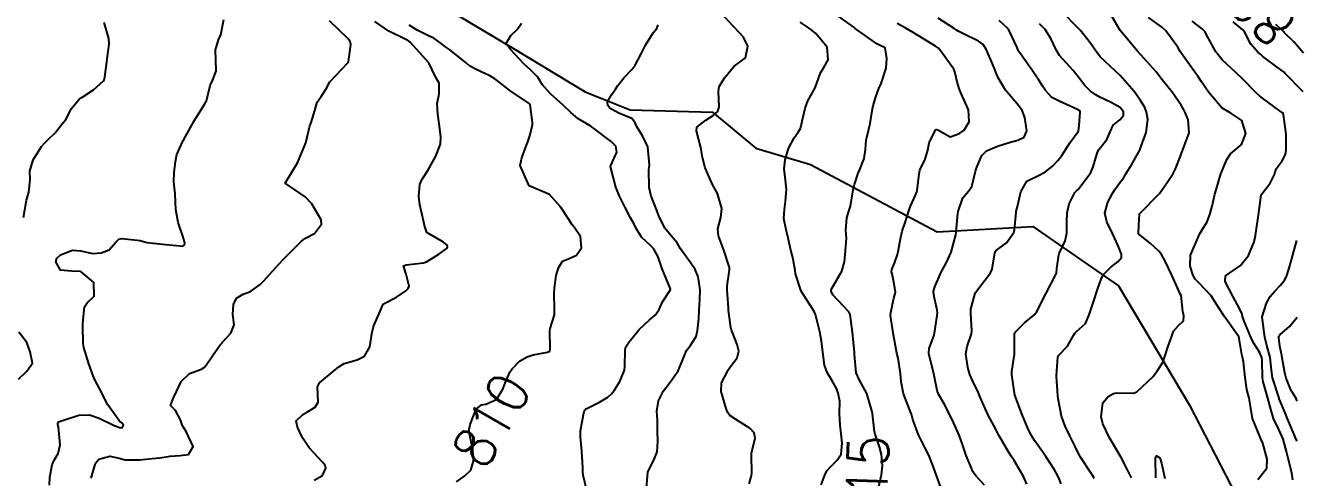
# Model space of a CAD drawing. Header units: metres. Extents: x 307586 to 320046, y 7427249 to 7434250.
# Drawn here: x 319369 to 319494, y 7428628 to 7428672.5 of the extents above; entities that cross this region are included whole.
import ezdxf
from ezdxf.enums import TextEntityAlignment as Align

# ---------------------------------------------------------------- set-up
doc = ezdxf.new("R2010")
doc.units = ezdxf.units.M
doc.header["$MEASUREMENT"] = 0
for name, color, linetype in [('Cotas', 45, 'Continuous'), ('Curvas de Nivel 1m', 11, 'Continuous'), ('Curvas de Nivel 5m', 15, 'Continuous'), ('Hidrografia', 140, 'Continuous')]:
    doc.layers.add(name, color=color, linetype=linetype)
doc.styles.add('Style-STANDARD', font='STANDARD.shx')

msp = doc.modelspace()

# ---------------------------------------------------------------- linework, layer by layer
at = {"layer": 'Curvas de Nivel 1m', "flags": 128}
for points, elevation in [([(319440.17, 7428627.43), (319440.39, 7428628.25), (319440.41, 7428628.46), (319440.37, 7428630.3), (319440.39, 7428630.46), (319440.74, 7428631.94), (319440.65, 7428632.46), (319440.24, 7428632.89), (319439.26, 7428633.49), (319438.25, 7428634.17), (319438.04, 7428634.49), (319437.91, 7428634.84), (319437.4, 7428636.5), (319437.42, 7428637.37), (319438.02, 7428638.49), (319438.12, 7428638.67), (319438.31, 7428638.99), (319438.97, 7428639.83), (319439.13, 7428640.48), (319438.99, 7428641.13), (319438.44, 7428642.49), (319438.41, 7428642.55), (319438.36, 7428642.8), (319438.13, 7428644.49), (319438.11, 7428644.76), (319437.98, 7428646.49), (319437.98, 7428646.92), (319438.23, 7428648.49), (319438.22, 7428648.7), (319437.62, 7428650.5), (319437.15, 7428651.82), (319437.06, 7428652.5), (319437.36, 7428653.62), (319437.46, 7428654.5), (319437.04, 7428655.98), (319436.76, 7428656.51), (319436.53, 7428656.93), (319435.83, 7428658.52), (319435.56, 7428659.52), (319435.4, 7428660.52), (319434.97, 7428662.15), (319435.02, 7428662.53), (319435.89, 7428663.22), (319436.6, 7428663.66), (319437.08, 7428664.04), (319437.22, 7428664.5), (319437.13, 7428666.01), (319437.2, 7428666.5), (319437.76, 7428667.39), (319438.66, 7428668.49), (319439.8, 7428669.35), (319440.04, 7428670.47), (319439.59, 7428671.36), (319438.71, 7428672.33), (319438.56, 7428672.49), (319436.73, 7428674.45)], 813), ([(319477.75, 7428628.01), (319477.32, 7428628.88), (319476.74, 7428630.02), (319476.22, 7428630.91), (319475.55, 7428632.04), (319474.94, 7428633.35), (319474.77, 7428634.04), (319474.93, 7428635.39), (319475.47, 7428636.04), (319475.99, 7428636.33), (319476.29, 7428636.39), (319477.96, 7428636.34), (319478.29, 7428636.47), (319479.9, 7428637.99), (319480.07, 7428638.22), (319480.31, 7428638.59), (319480.88, 7428639.42), (319481.04, 7428639.97), (319481.35, 7428640.97), (319481.71, 7428641.97), (319481.88, 7428642.44), (319482.37, 7428643.02), (319482.87, 7428643.45), (319482.9, 7428643.95), (319482.81, 7428644.38), (319482.63, 7428645.96), (319482.56, 7428646.11), (319482.41, 7428646.41), (319481.72, 7428647.97), (319481.03, 7428649.39), (319480.7, 7428649.98), (319480.46, 7428650.32), (319479.6, 7428651.12), (319478.47, 7428651.98), (319478.45, 7428652.01), (319478.44, 7428652.04), (319478.49, 7428652.91), (319478.56, 7428653.95), (319478.59, 7428654.01), (319480.52, 7428655.98), (319481.33, 7428657.17), (319481.85, 7428657.97), (319482.09, 7428658.43), (319482.57, 7428659.66), (319482.64, 7428659.89), (319482.67, 7428659.96), (319482.75, 7428660.13), (319483.42, 7428661.95), (319483.32, 7428663.24), (319483.04, 7428663.95), (319482.9, 7428664.23), (319482.63, 7428664.68), (319481.77, 7428665.97), (319480.66, 7428667.35), (319480.38, 7428667.7), (319480.15, 7428667.99), (319478.69, 7428669.62), (319478.33, 7428670.01), (319476.71, 7428671.95), (319476.65, 7428672.03), (319476.55, 7428672.2), (319475.46, 7428674.04)], 821), ([(319368.79, 7428653.64), (319369.08, 7428655.32), (319369.32, 7428656.13), (319369.45, 7428657.32), (319369.41, 7428658.2), (319369.73, 7428659.31), (319370.56, 7428660.6), (319370.88, 7428660.98), (319371.21, 7428661.29), (319371.89, 7428661.97), (319372.59, 7428662.83), (319372.79, 7428663.07), (319372.95, 7428663.28), (319373.52, 7428664.36), (319374.25, 7428665.26), (319374.46, 7428665.41), (319374.62, 7428665.5), (319375.68, 7428666.2), (319376.64, 7428667.06), (319376.72, 7428667.16), (319376.75, 7428667.23), (319376.99, 7428668.9), (319377.03, 7428669.23), (319377.21, 7428670.69), (319377.17, 7428671.23), (319376.71, 7428672.8)], 806), ([(319371.34, 7428627.29), (319371.37, 7428628.09), (319371.62, 7428629.29), (319371.76, 7428629.71), (319372.19, 7428630.41), (319372.4, 7428631.28), (319372.23, 7428633.04), (319372.16, 7428633.28), (319372.15, 7428633.36), (319372.24, 7428633.52), (319372.63, 7428633.66), (319374.24, 7428634.19), (319375.27, 7428634.21), (319376.24, 7428633.89), (319377.64, 7428633.22), (319378.23, 7428632.97), (319378.5, 7428632.94), (319378.62, 7428633.2), (319378.45, 7428633.42), (319378.24, 7428633.61), (319377.07, 7428635.22), (319376.28, 7428636.75), (319376.03, 7428637.23), (319375.75, 7428637.78), (319375.2, 7428639.24), (319374.72, 7428640.84), (319374.66, 7428641.25), (319374.61, 7428642.98), (319374.61, 7428643.25), (319374.78, 7428644.83), (319375.06, 7428645.24), (319375.73, 7428645.89), (319375.7, 7428647.24), (319374.41, 7428648.32), (319373.49, 7428648.34), (319372.41, 7428648.45), (319371.95, 7428649.28), (319372.07, 7428649.64), (319372.43, 7428649.96), (319373.59, 7428650.42), (319374.43, 7428650.36), (319375.57, 7428650.1), (319376.43, 7428650.15), (319377.22, 7428650.44), (319377.88, 7428651.22), (319378.16, 7428651.5), (319378.45, 7428651.58), (319380.27, 7428651.36), (319380.44, 7428651.3), (319380.95, 7428651.17), (319382.44, 7428651.01), (319384.15, 7428650.85), (319384.44, 7428650.82), (319384.62, 7428650.95), (319384.66, 7428651.13), (319384.45, 7428651.81), (319383.99, 7428653.14), (319383.78, 7428654.43), (319383.75, 7428655.14), (319383.69, 7428655.95), (319383.58, 7428657.15), (319383.61, 7428658.07), (319383.74, 7428659.15), (319383.87, 7428659.83), (319384.47, 7428661.14), (319384.5, 7428661.2), (319384.57, 7428661.3), (319385.22, 7428662.49), (319385.57, 7428663.13), (319386.61, 7428664.81), (319386.72, 7428665), (319386.77, 7428665.11), (319387.14, 7428666.6), (319387.39, 7428667.1), (319387.74, 7428668.02), (319387.71, 7428669.1), (319387.66, 7428670.11), (319387.97, 7428671.1), (319388.18, 7428671.6), (319388.49, 7428673.09)], 807), ([(319375.43, 7428627.98), (319375.8, 7428629.23), (319375.91, 7428629.5), (319376.19, 7428629.85), (319377.26, 7428630.15), (319378.19, 7428629.95), (319378.78, 7428629.79), (319380.19, 7428629.78), (319381.43, 7428629.92), (319382.19, 7428630), (319383.2, 7428630.15), (319384.19, 7428630.23), (319385.01, 7428630.31), (319385.48, 7428631.12), (319384.77, 7428632.58), (319384.41, 7428633.13), (319384.24, 7428633.73), (319383.75, 7428634.64), (319383.25, 7428635.15), (319383.53, 7428635.88), (319384.14, 7428637.13), (319384.29, 7428637.5), (319385.12, 7428638.29), (319386.3, 7428638.7), (319386.55, 7428638.86), (319386.74, 7428639.11), (319387.39, 7428640.03), (319388.14, 7428641.09), (319388.21, 7428641.2), (319388.33, 7428641.35), (319389.17, 7428642.25), (319389.5, 7428643.07), (319389.38, 7428644.1), (319389.44, 7428645.07), (319389.74, 7428645.71), (319390.39, 7428646.1), (319391.1, 7428646.34), (319392.07, 7428647.04), (319392.24, 7428647.21), (319392.41, 7428647.4), (319393.87, 7428649.02), (319394.43, 7428649.59), (319395.13, 7428650.31), (319395.82, 7428651), (319396.13, 7428651.31), (319396.45, 7428651.55), (319397.39, 7428652.05), (319398.11, 7428652.97), (319398.06, 7428653.39), (319397.15, 7428654.98), (319396.5, 7428655.66), (319394.52, 7428657.01), (319395.74, 7428659), (319396.56, 7428660.99), (319396.94, 7428662.64), (319397.08, 7428662.99), (319397.43, 7428664.16), (319397.67, 7428664.98), (319398.06, 7428665.53), (319398.63, 7428666.37), (319398.81, 7428666.8), (319398.92, 7428666.97), (319400.66, 7428668.82), (319400.72, 7428668.88), (319400.74, 7428668.94), (319400.98, 7428670.63), (319400.92, 7428670.94), (319400.69, 7428671.24), (319398.89, 7428672.97)], 808), ([(319397.37, 7428627.78), (319398.18, 7428628.24), (319398.53, 7428628.96), (319398.47, 7428629.25), (319398.19, 7428629.57), (319396.88, 7428630.98), (319396.22, 7428631.97), (319395.72, 7428633), (319395.6, 7428633.63), (319396.25, 7428634.25), (319396.71, 7428634.52), (319397.46, 7428634.98), (319397.76, 7428635.48), (319397.71, 7428636.98), (319397.9, 7428637.36), (319398.29, 7428637.69), (319399.79, 7428638.95), (319400.31, 7428639.27), (319401.6, 7428639.64), (319402.31, 7428640), (319402.86, 7428640.91), (319403.06, 7428642.19), (319403.22, 7428642.91), (319403.88, 7428644.41), (319404.06, 7428644.89), (319404.17, 7428645.1), (319404.38, 7428645.25), (319405.46, 7428645.8), (319406.4, 7428646.42), (319406.63, 7428646.64), (319406.71, 7428646.87), (319406.41, 7428648.07), (319406.15, 7428648.87), (319406.35, 7428648.95), (319406.42, 7428648.96), (319408.11, 7428649.17), (319408.43, 7428649.28), (319409.63, 7428650.03), (319410.44, 7428650.62), (319410.49, 7428650.77), (319410.49, 7428650.82), (319410.44, 7428650.92), (319410.09, 7428651.19), (319408.46, 7428652.17), (319408.24, 7428652.85), (319408.16, 7428653.17), (319407.76, 7428654.86), (319407.68, 7428655.68), (319407.78, 7428656.86), (319407.98, 7428657.4), (319408.54, 7428658.24), (319408.89, 7428658.84), (319409.31, 7428659.59), (319409.8, 7428660.83), (319409.83, 7428661.57), (319409.68, 7428662.83), (319409.54, 7428663.78), (319409.47, 7428664.84), (319409.68, 7428665.78), (319409.67, 7428666.83), (319409.29, 7428667.48), (319408.66, 7428668.85), (319406.82, 7428670.87), (319406.68, 7428670.98), (319406.47, 7428671.09), (319404.7, 7428671.97), (319403.35, 7428672.91)], 809), ([(319424.17, 7428626.9), (319423.83, 7428628.3), (319423.81, 7428628.66), (319423.8, 7428629.04), (319423.71, 7428630.66), (319423.58, 7428632.02), (319423.57, 7428632.66), (319423.85, 7428634.26), (319423.96, 7428634.65), (319424.1, 7428634.81), (319424.26, 7428634.89), (319425.44, 7428635.46), (319426.27, 7428635.97), (319426.63, 7428636.28), (319426.89, 7428636.62), (319427.42, 7428637.49), (319427.88, 7428638.61), (319427.93, 7428638.99), (319427.95, 7428640.61), (319428.03, 7428640.92), (319428.34, 7428641.39), (319429.33, 7428642.6), (319430.36, 7428643.58), (319430.92, 7428644.02), (319431.29, 7428644.57), (319431.62, 7428645.33), (319432.4, 7428646.49), (319432.43, 7428646.53), (319432.44, 7428646.56), (319432.43, 7428646.59), (319432.4, 7428646.67), (319431.6, 7428648.57), (319431.18, 7428649.83), (319430.75, 7428650.58), (319430.46, 7428650.89), (319429.58, 7428651.71), (319429.01, 7428652.6), (319428.83, 7428652.96), (319428.48, 7428653.61), (319427.95, 7428654.62), (319427.39, 7428655.74), (319427.04, 7428656.62), (319426.54, 7428658.51), (319426.51, 7428658.63), (319426.51, 7428658.66), (319426.54, 7428658.73), (319427.13, 7428660.06), (319427.05, 7428660.63), (319426.58, 7428661.11), (319424.71, 7428662.53), (319424.59, 7428662.61), (319424.57, 7428662.62), (319424.53, 7428662.65), (319423.31, 7428663.38), (319422.61, 7428663.96), (319421.87, 7428664.69), (319420.63, 7428665.79), (319419.8, 7428666.71), (319419.36, 7428667.43), (319418.66, 7428668.14), (319417.99, 7428668.74), (319416.68, 7428670.15), (319416.24, 7428670.76), (319416.7, 7428671.52), (319417.33, 7428672.12), (319417.75, 7428672.74)], 811), ([(319430.01, 7428626.58), (319430.18, 7428628.58), (319430.85, 7428629.93), (319431.1, 7428630.57), (319431.16, 7428631.64), (319431.13, 7428632.57), (319431.13, 7428633.69), (319431.08, 7428634.57), (319431.24, 7428635.6), (319431.73, 7428636.57), (319431.96, 7428636.89), (319432.29, 7428637.31), (319433.16, 7428638.55), (319433.51, 7428639.34), (319434, 7428640.54), (319434.34, 7428641.01), (319434.93, 7428641.94), (319435.08, 7428642.52), (319435.19, 7428643.7), (319435.24, 7428644.52), (319435.32, 7428645.58), (319435.34, 7428646.52), (319435.13, 7428647.8), (319434.86, 7428648.53), (319434.43, 7428649.13), (319433.4, 7428650.55), (319433.06, 7428651.15), (319432.47, 7428651.82), (319431.86, 7428652.57), (319431.27, 7428653.79), (319430.98, 7428654.58), (319430.51, 7428655.74), (319430.31, 7428656.58), (319430.29, 7428658.33), (319430.32, 7428658.58), (319430.34, 7428658.79), (319430.18, 7428660.59), (319429.65, 7428661.66), (319429.09, 7428662.6), (319428.95, 7428662.95), (319428.6, 7428663.38), (319427.34, 7428663.88), (319426.61, 7428664.28), (319426.42, 7428664.44), (319426.25, 7428664.64), (319426.23, 7428665.02), (319426.63, 7428665.69), (319427.02, 7428666.24), (319427.25, 7428666.62), (319427.87, 7428667.39), (319428.66, 7428668.21), (319428.94, 7428668.61), (319429.54, 7428669.74), (319429.97, 7428670.59), (319430.71, 7428671.8), (319431.06, 7428672.22), (319431.2, 7428672.58)], 812), ([(319447.23, 7428627.32), (319447.63, 7428628.38), (319447.82, 7428628.74), (319448.19, 7428629.14), (319448.8, 7428629.76), (319449.21, 7428630.36), (319449.31, 7428631.44), (319449.22, 7428632.36), (319449.09, 7428633.2), (319449.04, 7428634.36), (319449.06, 7428635.57), (319448.91, 7428636.36), (319448.74, 7428636.82), (319448.3, 7428637.62), (319447.82, 7428638.37), (319447.57, 7428639.12), (319447.41, 7428640.38), (319447.27, 7428641.45), (319447.11, 7428642.38), (319446.68, 7428644.08), (319446.54, 7428644.39), (319446.38, 7428644.65), (319445.26, 7428646.4), (319444.72, 7428648.1), (319444.69, 7428648.41), (319444.44, 7428649.68), (319444.25, 7428650.41), (319443.93, 7428651.88), (319443.8, 7428652.42), (319443.58, 7428653.52), (319443.62, 7428654.42), (319443.73, 7428655.19), (319443.82, 7428656.42), (319443.71, 7428657.59), (319443.6, 7428658.42), (319443.69, 7428659.29), (319444.01, 7428660.42), (319444.58, 7428661.47), (319444.98, 7428662.01), (319445.19, 7428662.4), (319445.47, 7428663.53), (319445.65, 7428664.4), (319445.92, 7428665.1), (319446.64, 7428666.39), (319447.18, 7428667.86), (319447.49, 7428668.38), (319447.92, 7428669.14), (319447.83, 7428670.38), (319446.71, 7428671.72), (319446.34, 7428672.02), (319445.86, 7428672.4), (319445.16, 7428672.85)], 814), ([(319459.02, 7428627.08), (319458.58, 7428628.24), (319458.2, 7428629.34), (319457.82, 7428630.25), (319457.4, 7428631.08), (319456.82, 7428632.26), (319456.26, 7428633.75), (319456.11, 7428634.27), (319456.02, 7428634.52), (319455.35, 7428636.28), (319455.11, 7428637.47), (319455.05, 7428638.28), (319454.8, 7428639.81), (319454.69, 7428640.29), (319454.35, 7428642.09), (319454.32, 7428642.25), (319454.31, 7428642.29), (319454.06, 7428643.98), (319454.08, 7428644.29), (319454.4, 7428645.7), (319454.53, 7428646.16), (319454.54, 7428646.29), (319454.41, 7428647.09), (319454.21, 7428648.08), (319454.17, 7428648.29), (319454.19, 7428648.53), (319454.44, 7428649.15), (319454.73, 7428650), (319454.8, 7428650.29), (319455.06, 7428651.69), (319455.21, 7428652.28), (319455.53, 7428653.24), (319455.87, 7428654.28), (319456.02, 7428654.76), (319456.52, 7428655.84), (319456.65, 7428656.14), (319456.69, 7428656.27), (319456.86, 7428657.94), (319456.95, 7428658.27), (319457.46, 7428659.36), (319457.73, 7428660.26), (319457.87, 7428660.97), (319458.49, 7428662.25), (319458.55, 7428662.3), (319458.59, 7428662.3), (319458.7, 7428662.25), (319459.93, 7428661.57), (319460.59, 7428661.8), (319460.87, 7428661.94), (319461.29, 7428662.21), (319461.78, 7428663.03), (319461.74, 7428664.21), (319461.02, 7428665.84), (319460.83, 7428666.22), (319460.65, 7428666.83), (319460.4, 7428667.96), (319460.28, 7428668.23), (319459.18, 7428669.75), (319458.8, 7428670.25), (319458.75, 7428670.3), (319458.69, 7428670.34), (319458.48, 7428670.47), (319456.71, 7428671.57), (319456.27, 7428671.84), (319455.5, 7428672.29), (319454.72, 7428672.71)], 816), ([(319463.3, 7428627.31), (319462.49, 7428628.2), (319462.19, 7428628.57), (319461.51, 7428630.21), (319461.13, 7428631.31), (319460.81, 7428632.21), (319460.25, 7428633.48), (319459.89, 7428634.23), (319459.33, 7428635.29), (319458.78, 7428636.24), (319458.64, 7428636.6), (319458.33, 7428638.25), (319458.3, 7428638.38), (319457.84, 7428640.25), (319457.85, 7428640.74), (319458.35, 7428642.06), (319458.4, 7428642.25), (319458.64, 7428643.99), (319458.67, 7428644.25), (319458.66, 7428644.52), (319458.4, 7428645.69), (319458.29, 7428646.25), (319458.29, 7428646.37), (319458.41, 7428646.8), (319459.04, 7428648.24), (319459.53, 7428649.14), (319460.03, 7428650.23), (319460.47, 7428651.92), (319460.51, 7428652.18), (319460.52, 7428652.22), (319460.69, 7428654.03), (319460.71, 7428654.22), (319461.17, 7428655.56), (319461.73, 7428656.21), (319462.06, 7428656.67), (319462.42, 7428658.2), (319462.45, 7428658.3), (319462.55, 7428658.59), (319463.03, 7428659.73), (319463.51, 7428660.19), (319464.58, 7428660.64), (319465.74, 7428661), (319466.58, 7428661.23), (319467.19, 7428661.54), (319467.47, 7428662.14), (319467.28, 7428663.48), (319466.99, 7428664.15), (319466.63, 7428664.65), (319465.38, 7428666.16), (319464.65, 7428667.37), (319464.41, 7428667.93), (319464.32, 7428668.18), (319464.1, 7428668.75), (319463.47, 7428670.19), (319463.16, 7428670.65), (319462.7, 7428670.97), (319461.24, 7428671.68), (319460.71, 7428671.96), (319460.55, 7428672.06), (319460.32, 7428672.23), (319458.73, 7428673.25)], 817), ([(319467.45, 7428627.41), (319467.15, 7428628.14), (319466.21, 7428629.74), (319465.91, 7428630.15), (319465.46, 7428630.91), (319464.76, 7428632.16), (319464.25, 7428633.1), (319463.67, 7428634.18), (319463.23, 7428635.14), (319462.79, 7428636.19), (319462.63, 7428636.54), (319462.29, 7428637.23), (319461.87, 7428638.2), (319461.66, 7428638.86), (319461.48, 7428640.21), (319461.6, 7428640.95), (319462.03, 7428642.2), (319462.06, 7428642.5), (319461.95, 7428644.2), (319461.97, 7428644.62), (319462.37, 7428646.2), (319462.38, 7428646.23), (319462.4, 7428646.26), (319463.9, 7428648.18), (319464.05, 7428648.55), (319464.33, 7428650.17), (319464.45, 7428650.37), (319465.47, 7428651.15), (319466.2, 7428652.15), (319466.26, 7428652.37), (319466.4, 7428654.15), (319466.41, 7428654.24), (319466.51, 7428654.58), (319466.81, 7428655.86), (319466.87, 7428656.15), (319467.47, 7428657.21), (319468.54, 7428657.74), (319469.31, 7428658.12), (319469.98, 7428658.68), (319470.56, 7428659.27), (319470.92, 7428659.74), (319471.13, 7428660.09), (319471.71, 7428660.97), (319472.53, 7428662.08), (319472.56, 7428662.12), (319472.6, 7428662.69), (319472.72, 7428663.98), (319472.71, 7428664.08), (319472.67, 7428664.13), (319472.62, 7428664.16), (319472.46, 7428664.25), (319470.63, 7428665.08), (319469.94, 7428665.42), (319469.3, 7428666.12), (319469.05, 7428666.53), (319468.65, 7428667.13), (319467.97, 7428668.14), (319466.69, 7428669.97), (319466.58, 7428670.15), (319466.51, 7428670.34), (319465.66, 7428672.16), (319464.73, 7428673)], 818), ([(319470.85, 7428627.42), (319470.58, 7428628.1), (319470.19, 7428628.8), (319469.34, 7428630.11), (319468.89, 7428630.79), (319468.23, 7428631.7), (319467.95, 7428632.13), (319467.62, 7428632.76), (319467.04, 7428634.14), (319466.28, 7428636.15), (319465.99, 7428638.15), (319465.99, 7428638.47), (319466.24, 7428640.15), (319466.25, 7428640.24), (319466.25, 7428642.15), (319466.26, 7428642.24), (319466.36, 7428642.38), (319467.23, 7428643.28), (319468.28, 7428644.13), (319468.33, 7428644.18), (319468.38, 7428644.26), (319469.32, 7428646.12), (319470.27, 7428647.95), (319470.35, 7428648.1), (319470.37, 7428648.15), (319470.43, 7428648.62), (319470.6, 7428649.95), (319470.65, 7428650.1), (319471.23, 7428651.33), (319471.39, 7428652.09), (319471.39, 7428653.19), (319471.42, 7428654.09), (319471.63, 7428654.97), (319472.19, 7428656.08), (319472.36, 7428656.25), (319472.53, 7428656.4), (319473.75, 7428658.06), (319473.99, 7428658.62), (319474.4, 7428660.05), (319474.58, 7428660.34), (319475.33, 7428661.29), (319475.65, 7428662.04), (319475.94, 7428662.7), (319476.61, 7428663.25), (319476.98, 7428663.66), (319476.97, 7428664.03), (319476.63, 7428664.45), (319475.69, 7428664.98), (319474.64, 7428665.45), (319474.26, 7428665.68), (319473.74, 7428666.06), (319473.17, 7428666.6), (319472.65, 7428667.29), (319472.02, 7428668.09), (319470.69, 7428669.58), (319470.36, 7428670.11), (319469.84, 7428671.25), (319469.27, 7428672.12), (319468.72, 7428672.69)], 819), ([(319490.18, 7428627.86), (319491.06, 7428628.99), (319491.11, 7428629.85), (319490.66, 7428631.42), (319490.49, 7428631.86), (319490.24, 7428632.43), (319489.66, 7428633.87), (319489.47, 7428635.06), (319489.34, 7428635.87), (319489.11, 7428636.7), (319488.94, 7428637.88), (319488.77, 7428639.44), (319488.67, 7428639.88), (319488.61, 7428640.16), (319488.35, 7428641.72), (319488.31, 7428641.89), (319488.24, 7428642), (319486.87, 7428643.91), (319486.39, 7428644.68), (319485.59, 7428645.92), (319484.42, 7428647.16), (319484.03, 7428647.55), (319483.81, 7428647.94), (319483.53, 7428648.85), (319483.56, 7428649.94), (319484.38, 7428651.84), (319484.42, 7428651.93), (319484.43, 7428651.97), (319484.47, 7428652.04), (319485.2, 7428653.21), (319485.47, 7428653.92), (319485.68, 7428654.75), (319485.97, 7428655.92), (319486.09, 7428656.35), (319486.54, 7428657.91), (319487.14, 7428659.33), (319487.5, 7428659.9), (319488.08, 7428660.39), (319488.58, 7428660.81), (319489, 7428661.88), (319488.61, 7428663.17), (319487.53, 7428663.9), (319486.63, 7428664.43), (319485.36, 7428665.92), (319484.65, 7428666.98), (319484.27, 7428667.54), (319483.98, 7428667.94), (319482.69, 7428669.76), (319482.56, 7428669.96), (319482.3, 7428670.37), (319481.13, 7428671.98), (319480.72, 7428672.37), (319479.43, 7428673.3)], 822), ([(319493.62, 7428627.82), (319493.53, 7428628.49), (319493.21, 7428629.83), (319493.01, 7428630.62), (319492.67, 7428631.83), (319492.25, 7428632.77), (319491.71, 7428633.85), (319491.48, 7428634.64), (319491.17, 7428635.85), (319490.7, 7428637.46), (319490.63, 7428637.86), (319490.62, 7428639.57), (319490.58, 7428639.86), (319490.34, 7428640.4), (319489.77, 7428641.29), (319489.5, 7428641.87), (319488.83, 7428643.43), (319488.68, 7428643.89), (319488.63, 7428644.13), (319488.39, 7428644.67), (319487.74, 7428645.9), (319486.98, 7428647.34), (319486.99, 7428647.9), (319487.85, 7428648.47), (319488.44, 7428648.89), (319489.27, 7428649.88), (319489.83, 7428651.23), (319489.96, 7428651.87), (319490.03, 7428652.31), (319490.25, 7428653.86), (319490.52, 7428655.86), (319491.39, 7428657), (319491.81, 7428657.85), (319492, 7428658.41), (319492.57, 7428659.2), (319492.91, 7428659.83), (319492.98, 7428660.24), (319492.97, 7428661.83), (319492.71, 7428663.75), (319492.68, 7428663.84), (319492.66, 7428663.88), (319492.62, 7428663.91), (319492.39, 7428664.08), (319490.64, 7428665.37), (319490.36, 7428665.59), (319490.05, 7428665.87), (319488.66, 7428667.28), (319488.01, 7428667.9), (319486.69, 7428669.13), (319486.05, 7428669.92), (319485.26, 7428671.38), (319484.96, 7428671.93), (319484.72, 7428672.2), (319483.73, 7428672.95)], 823), ([(319494.65, 7428665.98), (319492.85, 7428667.84), (319492.76, 7428667.92), (319492.67, 7428667.99), (319492.1, 7428668.43), (319490.69, 7428669.48), (319490.48, 7428669.65), (319490.21, 7428669.87), (319489.5, 7428670.68), (319488.87, 7428671.89), (319488.72, 7428672.09), (319487.77, 7428672.86)], 824), ([(319494.04, 7428631.62), (319493.97, 7428631.81), (319493.75, 7428632.3), (319493.1, 7428633.83), (319492.87, 7428634.43), (319492.28, 7428635.81), (319492.27, 7428635.84), (319492.27, 7428635.86), (319491.64, 7428637.85), (319491.54, 7428638.63), (319491.39, 7428639.85), (319491.04, 7428641.16), (319490.87, 7428641.85), (319490.63, 7428643.61), (319490.62, 7428643.86), (319491.04, 7428645.21), (319491.39, 7428645.85), (319491.86, 7428646.4), (319492.42, 7428646.98), (319492.81, 7428647.45), (319492.99, 7428647.83), (319493.26, 7428648.64), (319493.6, 7428649.82), (319494.02, 7428651.36)], 824), ([(319368.28, 7428637.72), (319369.1, 7428638.51), (319369.66, 7428639.31), (319369.43, 7428640.43), (319369.11, 7428641.32), (319368.34, 7428642.35)], 806), ([(319480.16, 7428628.01), (319480.12, 7428629.98), (319480.22, 7428630.19), (319480.54, 7428629.98), (319480.7, 7428629.48), (319481.05, 7428627.97)], 822)]:
    msp.add_lwpolyline(points, dxfattribs=dict(at, elevation=elevation))
at = {"layer": 'Curvas de Nivel 5m', "flags": 128}
for points, elevation in [([(319452.89, 7428627.03), (319453.18, 7428628.31), (319453.28, 7428629.22), (319453.18, 7428630.31), (319452.99, 7428631.08), (319452.56, 7428632.32), (319452.49, 7428632.57), (319452.29, 7428634.32), (319452.28, 7428634.35), (319452.26, 7428634.53), (319451.73, 7428636.33), (319451.01, 7428637.62), (319450.67, 7428638.34), (319450.51, 7428640.16), (319450.5, 7428640.34), (319450.35, 7428642.02), (319450.33, 7428642.31), (319450.33, 7428642.34), (319450.1, 7428644.08), (319449.97, 7428644.35), (319448.4, 7428646.02), (319448.22, 7428646.37), (319448.23, 7428646.55), (319448.41, 7428646.87), (319449.28, 7428648.36), (319449.52, 7428649.27), (319449.64, 7428650.35), (319449.72, 7428651.61), (319449.65, 7428652.35), (319449.75, 7428653.61), (319450, 7428654.35), (319450.11, 7428654.74), (319450.39, 7428656.34), (319450.53, 7428656.87), (319450.89, 7428657.98), (319451.04, 7428658.34), (319451.47, 7428659.42), (319451.61, 7428660.33), (319451.66, 7428661.25), (319451.93, 7428662.33), (319452.06, 7428662.86), (319452.28, 7428664.32), (319452.35, 7428664.6), (319452.63, 7428665.49), (319452.91, 7428666.32), (319453.14, 7428666.8), (319453.64, 7428668.31), (319453.71, 7428669.27), (319453.52, 7428670.31), (319452.96, 7428670.58), (319452.7, 7428670.71), (319451.45, 7428671.59), (319450.71, 7428672.11), (319450.58, 7428672.21), (319450.44, 7428672.34), (319448.73, 7428673.58)], 815), ([(319474.1, 7428627.97), (319474.05, 7428628.05), (319473.82, 7428628.42), (319472.74, 7428630.07), (319472.55, 7428630.41), (319472.22, 7428631.09), (319471.72, 7428632.09), (319471.22, 7428633.12), (319470.88, 7428634.09), (319470.54, 7428635.84), (319470.51, 7428636.1), (319470.38, 7428638.02), (319470.38, 7428638.1), (319470.52, 7428639.9), (319470.62, 7428640.1), (319471.47, 7428640.96), (319472.1, 7428642.08), (319472.19, 7428642.24), (319472.36, 7428642.43), (319473.22, 7428643.22), (319473.61, 7428644.06), (319474.17, 7428645.82), (319474.25, 7428646.05), (319474.41, 7428646.55), (319474.8, 7428647.67), (319475.04, 7428648.04), (319475.74, 7428648.73), (319476.44, 7428649.31), (319476.77, 7428649.7), (319476.77, 7428650.03), (319476.46, 7428650.84), (319475.89, 7428652.04), (319475.33, 7428653.2), (319475.14, 7428654.04), (319475.43, 7428655.13), (319475.92, 7428656.04), (319476.15, 7428656.41), (319476.53, 7428656.97), (319476.99, 7428657.58), (319477.28, 7428658.02), (319477.76, 7428658.82), (319478.45, 7428660.01), (319478.49, 7428660.09), (319478.58, 7428660.29), (319479.19, 7428662), (319479.35, 7428663.26), (319479.24, 7428664), (319479.07, 7428664.44), (319478.63, 7428665.14), (319478.01, 7428666.02), (319476.66, 7428667.6), (319476.2, 7428668.03), (319474.68, 7428669.44), (319474.22, 7428670.06), (319473.59, 7428670.95), (319472.71, 7428672.04), (319472.67, 7428672.08), (319470.74, 7428674.07)], 820), ([(319411.36, 7428627.62), (319412.18, 7428628.22), (319412.77, 7428628.79), (319413.05, 7428629.65), (319412.97, 7428630.79), (319412.64, 7428632.38), (319412.61, 7428632.79), (319412.72, 7428633.27), (319413.32, 7428634.78), (319413.84, 7428635.19), (319414.26, 7428635.28), (319415.3, 7428635.73), (319415.94, 7428636.75), (319416.04, 7428637), (319416.29, 7428637.66), (319416.63, 7428638.41), (319416.84, 7428638.74), (319417.56, 7428639.49), (319418.32, 7428639.94), (319418.91, 7428640.13), (319420.33, 7428640.4), (319420.55, 7428640.48), (319420.6, 7428640.7), (319420.54, 7428642.51), (319420.59, 7428642.7), (319421.02, 7428644.04), (319421, 7428644.69), (319420.98, 7428646.11), (319421.02, 7428646.69), (319421.17, 7428647.94), (319421.41, 7428648.69), (319421.8, 7428649.32), (319422.44, 7428649.59), (319423.18, 7428649.93), (319423.66, 7428650.66), (319423.57, 7428651.77), (319422.93, 7428652.67), (319422.73, 7428652.93), (319422.48, 7428653.33), (319421.61, 7428654.69), (319420.51, 7428655.89), (319418.52, 7428656.73), (319417.63, 7428658.74), (319417.79, 7428659.5), (319418.26, 7428660.73), (319418.34, 7428660.97), (319418.58, 7428661.66), (319418.84, 7428662.73), (319418.83, 7428662.96), (319418.63, 7428664.73), (319418.61, 7428664.76), (319418.52, 7428664.83), (319416.63, 7428666.13), (319415.83, 7428666.76), (319415.14, 7428667.27), (319414.65, 7428667.55), (319413.24, 7428668.21), (319412.66, 7428668.54), (319412.34, 7428668.8), (319410.68, 7428670.16), (319410.29, 7428670.43), (319409.74, 7428670.83), (319409.13, 7428671.28), (319408.69, 7428671.47), (319407.51, 7428672.05), (319406.71, 7428672.54)], 810), ([(319494.69, 7428669.81), (319493.76, 7428670.88), (319492.79, 7428671.84), (319492.71, 7428671.91), (319491.97, 7428672.6)], 825), ([(319494.04, 7428635.58), (319493.95, 7428635.82), (319493.44, 7428636.68), (319492.97, 7428637.83), (319492.85, 7428638.36), (319492.59, 7428639.84), (319492.54, 7428640.04), (319492.34, 7428640.99), (319492.24, 7428641.84), (319492.25, 7428641.95), (319492.36, 7428642.1), (319493.3, 7428642.9), (319494.04, 7428643.82)], 825)]:
    msp.add_lwpolyline(points, dxfattribs=dict(at, elevation=elevation))
at = {"layer": 'Hidrografia'}
for points in [[(319367.67, 7428694.27), (319369.67, 7428692.67), (319372.71, 7428692.11), (319376.72, 7428688.98), (319384.68, 7428686), (319389.97, 7428681.52), (319394.46, 7428682.08), (319401.12, 7428677.51), (319403.2, 7428675.99), (319405.44, 7428676.87), (319410.81, 7428673.91), (319417.15, 7428670.15), (319424.04, 7428665.99), (319428.45, 7428664.22), (319436.54, 7428663.98), (319440.81, 7428660.46), (319446.18, 7428658.85), (319458.64, 7428652.21), (319468.07, 7428652.73), (319476.47, 7428646.92), (319483.45, 7428635.17)], [(319483.45, 7428635.17), (319491.59, 7428619.44), (319502.52, 7428603.97)]]:
    msp.add_lwpolyline(points, dxfattribs=at)

# ---------------------------------------------------------------- texts
at = {"layer": 'Cotas', "style": 'Style-STANDARD'}
for s, rotation, p in [('825', 136.7867, (319489.45, 7428674.78, 825)), ('810', 59.809, (319414.8, 7428633.71, 810)), ('815', 88.1989, (319451.76, 7428627.57, 815))]:
    msp.add_text(s, height=4, rotation=rotation, dxfattribs=at).set_placement(p, align=Align.MIDDLE_CENTER)

doc.saveas('drawing.dxf')
